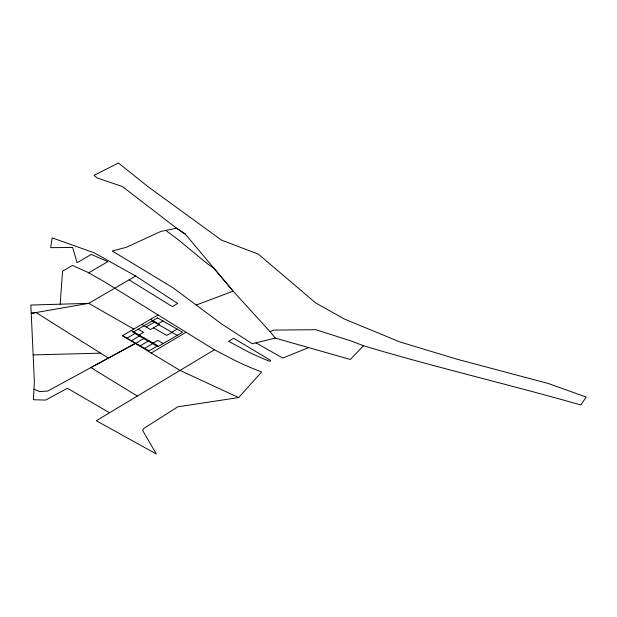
<?xml version="1.0" encoding="UTF-8"?>
<svg xmlns="http://www.w3.org/2000/svg" width="617" height="617" viewBox="0 0 617 617"><rect width="100%" height="100%" fill="white"/><g stroke="black" fill="none" stroke-linecap="round" stroke-linejoin="round"><path stroke-width="0.93" d="M109.502 412.765L67.415 388.263L45.673 400.078L33.411 399.739L34.367 381.468L30.85 305.037L88.732 303.356L135.663 276.015L177.657 303.479L172.336 306.587L129.084 279.848M60.173 304.181L62.572 271.225L72.467 265.426L88.007 272.421L104.273 281.707L214.4 349.777L235.81 360.891A286.959 165.672 0 0 0 249.669 367.192L261.6 372.02L238.64 397.572L177.819 406.811L144.108 428.275L142.627 430.427L156.309 453.981L96.26 420.74L214.4 349.777M185.254 234.082L176.555 228.197L122.328 186.481L97.062 177.943L94.069 175.351L118.441 163.019L148.165 186.774L221.372 240.059L258.423 254.189L315.619 302.893L344.394 319.035L399.97 341.972L456.981 359.202L548.359 383.519L586.15 397.063L580.813 404.983C508.601 384.306 435.371 367.362 363.428 345.728L350.363 359.472L275.244 338.101L252.284 343.762L221.927 324.187L173.238 287.923L112.248 250.965L126.292 247.309L160.906 231.39L176.555 228.197L185.254 234.074L233.141 291.155L270.007 331.599L275.244 338.101M151.18 353.017L186.041 332.239M88.694 272.822L107.79 261.67L91.301 254.412L77.102 262.711L72.667 247.471L50.679 247.656L52.144 237.861L94.131 252.777L135.663 276.015M238.64 397.572L179.909 370.37L122.475 335.679L158.021 314.94M126.909 338.209L135.671 333.095M146.183 326.964L154.944 321.85M138.262 335.432L143.614 332.316L138.154 329.193M162.973 321.01L157.628 324.133L152.168 321.01M131.336 340.738L140.098 335.625M135.763 343.268L144.525 338.155M140.19 345.798L148.952 340.684M152.438 343.522L157.782 340.407L163.243 343.522M171.796 332.224L177.141 329.108M144.617 348.327L153.378 343.214M172.004 332.347L166.752 335.409L153.463 327.828M308.245 347.772L282.709 358.084L255.97 342.851M270.007 331.599L273.94 330.087L315.842 329.709L351.405 341.062L363.428 345.728M196.337 304.991L233.141 291.155L213.883 268.225L207.204 263.575L178.575 239.99L165.826 230.388M33.256 354.891L100.586 353.171M33.974 389.196L39.65 391.579L47.787 391.031L135.324 343.438L90.884 367.593L137.282 396.037M133.789 329.085L88.732 303.356L31.251 313.374L36.025 312.541L108.384 358.084M150.517 319.321L159.371 324.38L150.61 329.493L141.756 324.434M158.723 324.758L177.256 335.347M131.236 330.565L157.805 345.744L149.044 350.857L122.475 335.679M270.686 360.428L269.991 361.415L264.176 359.063A269.043 155.33 0 0 1 248.62 352.076L228.575 341.309L233.681 338.27L270.686 360.428M157.512 317.894L132.802 332.316L157.898 346.646L182.601 332.224L157.512 317.894"/></g></svg>
